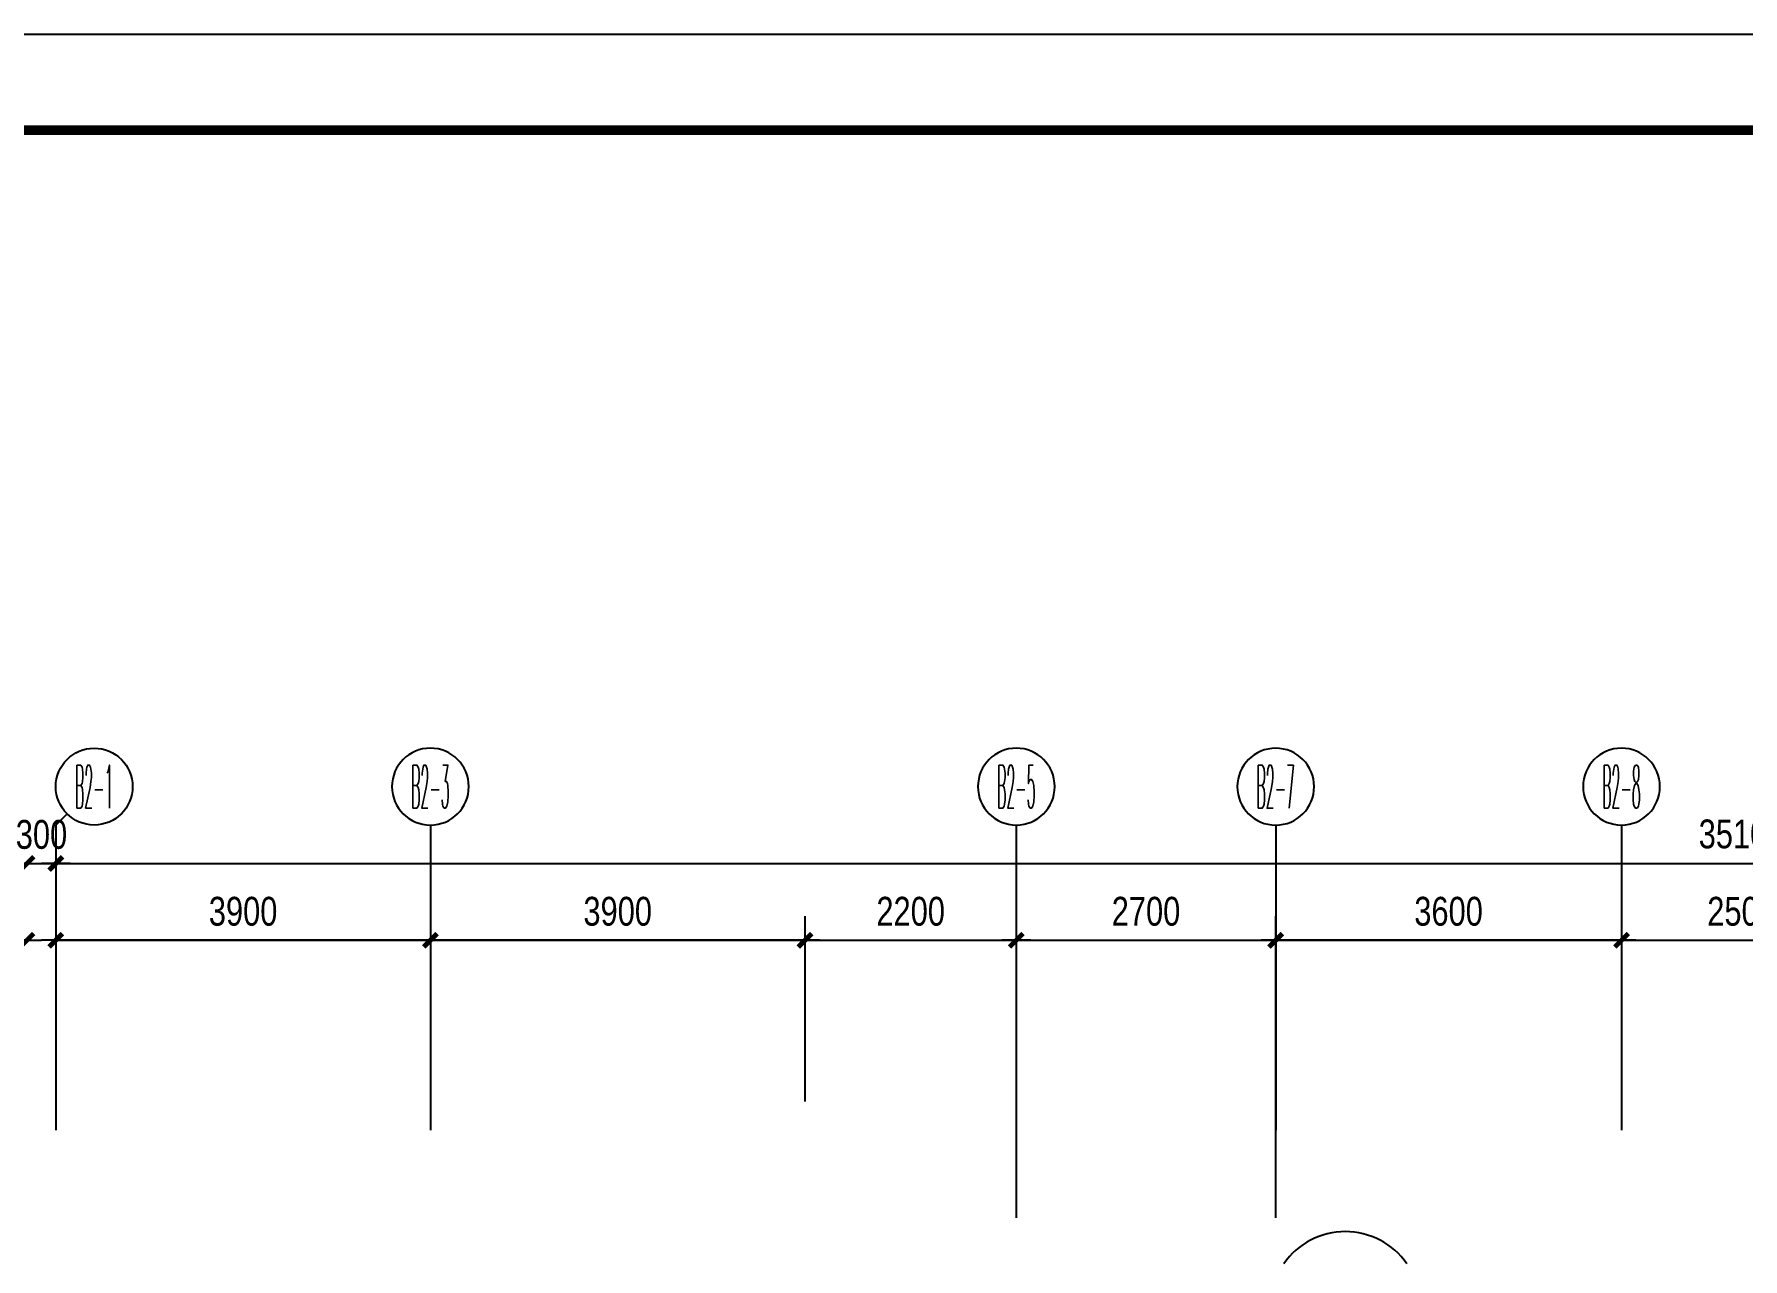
# Model space of a CAD drawing. Extents: x 51239 to 135339, y -206498 to -147098.
# Drawn here: x 94242 to 112030, y -159850 to -147098 of the extents above; entities that cross this region are included whole.
import ezdxf
from ezdxf.enums import TextEntityAlignment as Align

# ---------------------------------------------------------------- set-up
doc = ezdxf.new("R2010")
doc.units = 0
doc.header["$LTSCALE"] = 1000
doc.header["$MEASUREMENT"] = 0
doc.layers.get('0').update_dxf_attribs({"linetype": 'CONTINUOUS'})
doc.layers.get('DEFPOINTS').update_dxf_attribs({"linetype": 'CONTINUOUS'})
for name, color, linetype in [('AXIS', 7, 'CONTINUOUS'), ('AXIS_TEXT', 7, 'CONTINUOUS'), ('TK', 7, 'CONTINUOUS'), ('WINDOW', 7, 'CONTINUOUS')]:
    doc.layers.add(name, color=color, linetype=linetype)
doc.styles.add('COMPLEX', font='COMPLEX')
doc.styles.add('DIM_FONT', font='wcad.shx', dxfattribs={"width": 0.8})
doc.dimstyles.new('AXIS', dxfattribs={"dimtxt": 300, "dimasz": 1, "dimexe": 250, "dimexo": 300, "dimgap": 150, "dimtad": 1, "dimdec": 0, "dimzin": 0, "dimdsep": 46, "dimtxsty": 'DIM_FONT', "dimblk": '_DIMX', "dimcen": 0.09, "dimdle": 150, "dimse1": 1, "dimse2": 1, "dimclrt": 7, "dimadec": 0, "dimazin": 0, "dimtfac": 1, "dimtdec": 0, "dimtix": 1, "dimtmove": 2, "dimatfit": 3, "dimldrblk": '_DIMX', "dimfxl": 0, "dimtolj": 1, "dimtzin": 0, "dimarcsym": 0})

# ---------------------------------------------------------------- blocks, each defined once
blk = doc.blocks.new('_DIMX')
blk.add_line((-150, 0), (150, 0))
at = {"const_width": 50}
blk.add_lwpolyline([(-70, -70), (70, 70)], dxfattribs=at)
blk = doc.blocks.new('*D75')
at = {"color": 0, "linetype": 'ByBlock'}
blk.add_line((240920, -88372), (243418, -88372), dxfattribs=at)
at = {"layer": 'DEFPOINTS', "color": 0, "linetype": 'ByBlock'}
for p in [(243419, -88372), (240919, -90350), (243419, -90350)]:
    blk.add_point(p, dxfattribs=at)
at = {"color": 0, "linetype": 'ByBlock', "rotation": 180}
blk.add_blockref('_DIMX', (240919, -88372), dxfattribs=at)
at = {"color": 0, "linetype": 'ByBlock'}
blk.add_blockref('_DIMX', (243419, -88372), dxfattribs=at)
at = {"color": 7, "linetype": 'ByBlock', "insert": (242169, -88072), "char_height": 300, "attachment_point": 5, "style": 'DIM_FONT'}
blk.add_mtext('\\A1;2500', dxfattribs=at)
blk = doc.blocks.new('*D73')
at = {"color": 0, "linetype": 'ByBlock'}
for p, q in [((232419, -90050), (232419, -88122)), ((234619, -90165), (234619, -88122)), ((232420, -88372), (234618, -88372))]:
    blk.add_line(p, q, dxfattribs=at)
at = {"layer": 'DEFPOINTS', "color": 0, "linetype": 'ByBlock'}
for p in [(234619, -88372), (232419, -90350), (234619, -90465)]:
    blk.add_point(p, dxfattribs=at)
at = {"color": 0, "linetype": 'ByBlock', "rotation": 180}
blk.add_blockref('_DIMX', (232419, -88372), dxfattribs=at)
at = {"color": 0, "linetype": 'ByBlock'}
blk.add_blockref('_DIMX', (234619, -88372), dxfattribs=at)
at = {"color": 7, "linetype": 'ByBlock', "insert": (233519, -88072), "char_height": 300, "attachment_point": 5, "style": 'DIM_FONT'}
blk.add_mtext('\\A1;2200', dxfattribs=at)
blk = doc.blocks.new('*D63')
at = {"color": 0, "linetype": 'ByBlock'}
blk.add_line((224620, -88372), (228518, -88372), dxfattribs=at)
at = {"layer": 'DEFPOINTS', "color": 0, "linetype": 'ByBlock'}
for p in [(228519, -88372), (224619, -90350), (228519, -90350)]:
    blk.add_point(p, dxfattribs=at)
at = {"color": 0, "linetype": 'ByBlock', "rotation": 180}
blk.add_blockref('_DIMX', (224619, -88372), dxfattribs=at)
at = {"color": 0, "linetype": 'ByBlock'}
blk.add_blockref('_DIMX', (228519, -88372), dxfattribs=at)
at = {"color": 7, "linetype": 'ByBlock', "insert": (226569, -88072), "char_height": 300, "attachment_point": 5, "style": 'DIM_FONT'}
blk.add_mtext('\\A1;3900', dxfattribs=at)
blk = doc.blocks.new('*D64')
at = {"color": 0, "linetype": 'ByBlock'}
blk.add_line((228518, -88372), (224620, -88372), dxfattribs=at)
at = {"layer": 'DEFPOINTS', "color": 0, "linetype": 'ByBlock'}
for p in [(224619, -88372), (224619, -90350), (228519, -90350)]:
    blk.add_point(p, dxfattribs=at)
at = {"color": 0, "linetype": 'ByBlock', "rotation": 180}
blk.add_blockref('_DIMX', (224619, -88372), dxfattribs=at)
at = {"color": 0, "linetype": 'ByBlock'}
blk.add_blockref('_DIMX', (228519, -88372), dxfattribs=at)
at = {"color": 7, "linetype": 'ByBlock', "insert": (226569, -88072), "char_height": 300, "attachment_point": 5, "style": 'DIM_FONT'}
blk.add_mtext('\\A1;3900', dxfattribs=at)
blk = doc.blocks.new('*D67')
at = {"color": 0, "linetype": 'ByBlock'}
for p, q in [((224319, -87572), (224318, -87572)), ((224320, -87572), (224620, -87572)), ((224621, -87572), (224622, -87572))]:
    blk.add_line(p, q, dxfattribs=at)
at = {"layer": 'DEFPOINTS', "color": 0, "linetype": 'ByBlock'}
for p in [(224620, -87572), (224320, -90280), (224620, -90280)]:
    blk.add_point(p, dxfattribs=at)
at = {"color": 0, "linetype": 'ByBlock'}
blk.add_blockref('_DIMX', (224320, -87572), dxfattribs=at)
at = {"color": 0, "linetype": 'ByBlock', "rotation": 180}
blk.add_blockref('_DIMX', (224620, -87572), dxfattribs=at)
at = {"color": 7, "linetype": 'ByBlock', "insert": (224470, -87272), "char_height": 300, "attachment_point": 5, "style": 'DIM_FONT'}
blk.add_mtext('\\A1;300', dxfattribs=at)
blk = doc.blocks.new('*D70')
at = {"color": 0, "linetype": 'ByBlock'}
blk.add_line((232418, -88372), (228520, -88372), dxfattribs=at)
at = {"layer": 'DEFPOINTS', "color": 0, "linetype": 'ByBlock'}
for p in [(228519, -88372), (228519, -90350), (232419, -90350)]:
    blk.add_point(p, dxfattribs=at)
at = {"color": 0, "linetype": 'ByBlock', "rotation": 180}
blk.add_blockref('_DIMX', (228519, -88372), dxfattribs=at)
at = {"color": 0, "linetype": 'ByBlock'}
blk.add_blockref('_DIMX', (232419, -88372), dxfattribs=at)
at = {"color": 7, "linetype": 'ByBlock', "insert": (230469, -88072), "char_height": 300, "attachment_point": 5, "style": 'DIM_FONT'}
blk.add_mtext('\\A1;3900', dxfattribs=at)
blk = doc.blocks.new('*D71')
at = {"color": 0, "linetype": 'ByBlock'}
blk.add_line((228520, -88372), (232418, -88372), dxfattribs=at)
at = {"layer": 'DEFPOINTS', "color": 0, "linetype": 'ByBlock'}
for p in [(232419, -88372), (228519, -90350), (232419, -90350)]:
    blk.add_point(p, dxfattribs=at)
at = {"color": 0, "linetype": 'ByBlock', "rotation": 180}
blk.add_blockref('_DIMX', (228519, -88372), dxfattribs=at)
at = {"color": 0, "linetype": 'ByBlock'}
blk.add_blockref('_DIMX', (232419, -88372), dxfattribs=at)
at = {"color": 7, "linetype": 'ByBlock', "insert": (230469, -88072), "char_height": 300, "attachment_point": 5, "style": 'DIM_FONT'}
blk.add_mtext('\\A1;3900', dxfattribs=at)
blk = doc.blocks.new('*D72')
at = {"color": 0, "linetype": 'ByBlock'}
blk.add_line((232418, -88372), (228520, -88372), dxfattribs=at)
at = {"layer": 'DEFPOINTS', "color": 0, "linetype": 'ByBlock'}
for p in [(228519, -88372), (228519, -90350), (232419, -90350)]:
    blk.add_point(p, dxfattribs=at)
at = {"color": 0, "linetype": 'ByBlock', "rotation": 180}
blk.add_blockref('_DIMX', (228519, -88372), dxfattribs=at)
at = {"color": 0, "linetype": 'ByBlock'}
blk.add_blockref('_DIMX', (232419, -88372), dxfattribs=at)
at = {"color": 7, "linetype": 'ByBlock', "insert": (230469, -88072), "char_height": 300, "attachment_point": 5, "style": 'DIM_FONT'}
blk.add_mtext('\\A1;3900', dxfattribs=at)
blk = doc.blocks.new('*D76')
at = {"color": 0, "linetype": 'ByBlock'}
blk.add_line((237320, -88372), (240918, -88372), dxfattribs=at)
at = {"layer": 'DEFPOINTS', "color": 0, "linetype": 'ByBlock'}
for p in [(240919, -88372), (237319, -90350), (240919, -90350)]:
    blk.add_point(p, dxfattribs=at)
at = {"color": 0, "linetype": 'ByBlock', "rotation": 180}
blk.add_blockref('_DIMX', (237319, -88372), dxfattribs=at)
at = {"color": 0, "linetype": 'ByBlock'}
blk.add_blockref('_DIMX', (240919, -88372), dxfattribs=at)
at = {"color": 7, "linetype": 'ByBlock', "insert": (239119, -88072), "char_height": 300, "attachment_point": 5, "style": 'DIM_FONT'}
blk.add_mtext('\\A1;3600', dxfattribs=at)
blk = doc.blocks.new('*D77')
at = {"color": 0, "linetype": 'ByBlock'}
blk.add_line((240918, -88372), (237320, -88372), dxfattribs=at)
at = {"layer": 'DEFPOINTS', "color": 0, "linetype": 'ByBlock'}
for p in [(237319, -88372), (237319, -90350), (240919, -90350)]:
    blk.add_point(p, dxfattribs=at)
at = {"color": 0, "linetype": 'ByBlock', "rotation": 180}
blk.add_blockref('_DIMX', (237319, -88372), dxfattribs=at)
at = {"color": 0, "linetype": 'ByBlock'}
blk.add_blockref('_DIMX', (240919, -88372), dxfattribs=at)
at = {"color": 7, "linetype": 'ByBlock', "insert": (239119, -88072), "char_height": 300, "attachment_point": 5, "style": 'DIM_FONT'}
blk.add_mtext('\\A1;3600', dxfattribs=at)
blk = doc.blocks.new('*D62')
at = {"color": 0, "linetype": 'ByBlock'}
for p, q in [((234619, -91262), (234619, -88122)), ((237319, -91262), (237319, -88122)), ((234620, -88372), (237318, -88372))]:
    blk.add_line(p, q, dxfattribs=at)
at = {"layer": 'DEFPOINTS', "color": 0, "linetype": 'ByBlock'}
for p in [(237319, -88372), (234619, -91562), (237319, -91562)]:
    blk.add_point(p, dxfattribs=at)
at = {"color": 0, "linetype": 'ByBlock', "rotation": 180}
blk.add_blockref('_DIMX', (234619, -88372), dxfattribs=at)
at = {"color": 0, "linetype": 'ByBlock'}
blk.add_blockref('_DIMX', (237319, -88372), dxfattribs=at)
at = {"color": 7, "linetype": 'ByBlock', "insert": (235969, -88072), "char_height": 300, "attachment_point": 5, "style": 'DIM_FONT'}
blk.add_mtext('\\A1;2700', dxfattribs=at)
blk = doc.blocks.new('*D68')
at = {"color": 0, "linetype": 'ByBlock'}
blk.add_line((220420, -88372), (224318, -88372), dxfattribs=at)
at = {"layer": 'DEFPOINTS', "color": 0, "linetype": 'ByBlock'}
for p in [(224319, -88372), (220419, -90350), (224319, -90350)]:
    blk.add_point(p, dxfattribs=at)
at = {"color": 0, "linetype": 'ByBlock', "rotation": 180}
blk.add_blockref('_DIMX', (220419, -88372), dxfattribs=at)
at = {"color": 0, "linetype": 'ByBlock'}
blk.add_blockref('_DIMX', (224319, -88372), dxfattribs=at)
at = {"color": 7, "linetype": 'ByBlock', "insert": (222369, -88072), "char_height": 300, "attachment_point": 5, "style": 'DIM_FONT'}
blk.add_mtext('\\A1;3900', dxfattribs=at)
blk = doc.blocks.new('*D69')
at = {"color": 0, "linetype": 'ByBlock'}
blk.add_line((224318, -88372), (220420, -88372), dxfattribs=at)
at = {"layer": 'DEFPOINTS', "color": 0, "linetype": 'ByBlock'}
for p in [(220419, -88372), (220419, -90350), (224319, -90350)]:
    blk.add_point(p, dxfattribs=at)
at = {"color": 0, "linetype": 'ByBlock'}
for p, rotation in [((220419, -88372), 180.0000000000052), ((224319, -88372), 5.115907697472721e-12)]:
    blk.add_blockref('_DIMX', p, dxfattribs=dict(at, rotation=rotation))
at = {"color": 7, "linetype": 'ByBlock', "insert": (222369, -88072), "char_height": 300, "attachment_point": 5, "style": 'DIM_FONT'}
blk.add_mtext('\\A1;3900', dxfattribs=at)
blk = doc.blocks.new('*D41')
at = {"color": 0, "linetype": 'ByBlock'}
blk.add_line((224620, -87572), (259718, -87572), dxfattribs=at)
at = {"layer": 'DEFPOINTS', "color": 0, "linetype": 'ByBlock'}
for p in [(259719, -87572), (224619, -90350), (259719, -90350)]:
    blk.add_point(p, dxfattribs=at)
at = {"color": 0, "linetype": 'ByBlock', "rotation": 180}
blk.add_blockref('_DIMX', (224619, -87572), dxfattribs=at)
at = {"color": 0, "linetype": 'ByBlock'}
blk.add_blockref('_DIMX', (259719, -87572), dxfattribs=at)
at = {"color": 7, "linetype": 'ByBlock', "insert": (242169, -87267), "char_height": 300, "attachment_point": 5, "style": 'DIM_FONT'}
blk.add_mtext('\\A1;35100', dxfattribs=at)
blk = doc.blocks.new('*D16')
at = {"color": 0, "linetype": 'ByBlock'}
blk.add_line((224318, -87572), (189220, -87572), dxfattribs=at)
at = {"layer": 'DEFPOINTS', "color": 0, "linetype": 'ByBlock'}
for p in [(189219, -87572), (189219, -90350), (224319, -90350)]:
    blk.add_point(p, dxfattribs=at)
at = {"color": 0, "linetype": 'ByBlock', "rotation": 180}
blk.add_blockref('_DIMX', (189219, -87572), dxfattribs=at)
at = {"color": 0, "linetype": 'ByBlock'}
blk.add_blockref('_DIMX', (224319, -87572), dxfattribs=at)
at = {"color": 7, "linetype": 'ByBlock', "insert": (206769, -87267), "char_height": 300, "attachment_point": 5, "style": 'DIM_FONT'}
blk.add_mtext('\\A1;35100', dxfattribs=at)
blk = doc.blocks.new('_AXISO2')
blk.add_line((0.354, 0.146), (0.5, 0))
blk.add_circle((0, 0.5), 0.5)
at = {"layer": 'AXIS_TEXT', "style": 'COMPLEX', "width": 1.041667}
blk.add_attdef('A', text='', height=0.56, dxfattribs=at).set_placement((-0.25, 0.22), (0.25, 0.22), align=Align.FIT)
blk = doc.blocks.new('_AXISO')
blk.add_circle((0, 0), 0.5)
at = {"layer": 'AXIS_TEXT', "style": 'COMPLEX', "width": 1.041667}
blk.add_attdef('A', text='', height=0.56, dxfattribs=at).set_placement((-0.25, -0.28), (0.25, -0.28), align=Align.FIT)

msp = doc.modelspace()

# ---------------------------------------------------------------- linework, layer by layer
at = {"layer": 'AXIS'}
for p, q in [((94466.7, -155333.1), (94466.7, -158510.6)), ((98366.7, -155333.1), (98366.7, -158510.6)), ((104466.7, -155333.1), (104466.7, -158510.6)), ((107167.2, -155333.6), (107167.2, -158511.1)), ((110766.7, -155333.1), (110766.7, -158510.6))]:
    msp.add_line(p, q, dxfattribs=at)
at = {"layer": 'TK'}
msp.add_lwpolyline([(51238.8, -206498.3), (51238.8, -147098.3), (135338.8, -147098.3), (135338.8, -206498.3)], close=True, dxfattribs=at)
at = {"layer": 'TK', "const_width": 100}
msp.add_lwpolyline([(53738.8, -205498.3), (134338.8, -205498.3), (134338.8, -148098.3), (53738.8, -148098.3)], close=True, dxfattribs=at)
at = {"layer": 'WINDOW'}
msp.add_arc((107891.7, -160347.8), 781.1, 34.82906, 145.17094, dxfattribs=at)

# ---------------------------------------------------------------- block references
at = {"layer": 'AXIS'}
ref = msp.add_blockref('_AXISO2', (94466.7, -154933.1), dxfattribs=dict(at, xscale=800, yscale=800, zscale=800, rotation=270))
ref.add_attrib('A', 'B2-1', dxfattribs={"layer": 'AXIS_TEXT', "height": 448, "style": 'COMPLEX', "width": 0.243506}).set_placement((94666.7, -155157.1), (95066.7, -155157.1), align=Align.FIT)
ref = msp.add_blockref('_AXISO', (98366.7, -154933.1), dxfattribs=dict(at, xscale=-800, yscale=800, zscale=800, rotation=180))
ref.add_attrib('A', 'B2-3', dxfattribs={"layer": 'AXIS_TEXT', "height": 448, "style": 'COMPLEX', "width": 0.228659}).set_placement((98166.7, -155157.1), (98566.7, -155157.1), align=Align.FIT)
ref = msp.add_blockref('_AXISO', (104466.7, -154933.1), dxfattribs=dict(at, xscale=-800, yscale=800, zscale=800, rotation=180))
ref.add_attrib('A', 'B2-5', dxfattribs={"layer": 'AXIS_TEXT', "height": 448, "style": 'COMPLEX', "width": 0.228659}).set_placement((104266.7, -155157.1), (104666.7, -155157.1), align=Align.FIT)
ref = msp.add_blockref('_AXISO', (107167.2, -154933.6), dxfattribs=dict(at, xscale=-800, yscale=800, zscale=800, rotation=180))
ref.add_attrib('A', 'B2-7', dxfattribs={"layer": 'AXIS_TEXT', "height": 448, "style": 'COMPLEX', "width": 0.228659}).set_placement((106967.2, -155157.6), (107367.2, -155157.6), align=Align.FIT)
ref = msp.add_blockref('_AXISO', (110766.7, -154933.1), dxfattribs=dict(at, xscale=-800, yscale=800, zscale=800, rotation=180))
ref.add_attrib('A', 'B2-8', dxfattribs={"layer": 'AXIS_TEXT', "height": 448, "style": 'COMPLEX', "width": 0.228659}).set_placement((110566.7, -155157.1), (110966.7, -155157.1), align=Align.FIT)

# ---------------------------------------------------------------- dimensions: what is measured, and where the dimension line sits
for p1, p2, distance, picture, middle in [((94166.7, -158510.6), (59066.7, -158510.6), -2777.5, '*D16', (76616.7, -155427.6)), ((94466.7, -158510.6), (129566.7, -158510.6), 2777.5, '*D41', (112016.7, -155427.6)), ((94166.7, -158510.6), (90266.7, -158510.6), -1977.5, '*D69', (92216.7, -156233.1)), ((94466.7, -158510.6), (98366.7, -158510.6), 1977.5, '*D63', (96416.7, -156233.1))]:
    dim = msp.add_aligned_dim(p1=p1, p2=p2, distance=distance, dimstyle='AXIS', dxfattribs=at)
    dim.commit()
    dim.dimension.update_dxf_attribs({"geometry": picture, "text_midpoint": middle, "insert": (-130152.2, -68161)})
dim = msp.add_linear_dim(base=(94467.7, -155733.1), p1=(94167.7, -158440.6), p2=(94467.7, -158440.6), dimstyle='AXIS', dxfattribs=at)
dim.commit()
dim.dimension.update_dxf_attribs({"geometry": '*D67', "text_midpoint": (94317.7, -155433.1), "insert": (-130152.2, -68161)})
for base, p1, p2, picture, middle in [((94166.7, -156533.1), (90266.7, -158510.6), (94166.7, -158510.6), '*D68', (92216.7, -156233.1)), ((94466.7, -156533.1), (98366.7, -158510.6), (94466.7, -158510.6), '*D64', (96416.7, -156233.1)), ((98366.7, -156533.1), (102266.7, -158510.6), (98366.7, -158510.6), '*D70', (100316.7, -156233.1)), ((102266.7, -156533.1), (98366.7, -158510.6), (102266.7, -158510.6), '*D71', (100316.7, -156233.1)), ((98366.7, -156533.1), (102266.7, -158510.6), (98366.7, -158510.6), '*D72', (100316.7, -156233.1)), ((110766.7, -156533.1), (107166.7, -158510.6), (110766.7, -158510.6), '*D76', (108966.7, -156233.1)), ((107166.7, -156533.1), (110766.7, -158510.6), (107166.7, -158510.6), '*D77', (108966.7, -156233.1)), ((113266.7, -156533.1), (110766.7, -158510.6), (113266.7, -158510.6), '*D75', (112016.7, -156233.1))]:
    dim = msp.add_linear_dim(base=base, p1=p1, p2=p2, angle=180, dimstyle='AXIS', override={"dimse1": 1}, dxfattribs=at)
    dim.commit()
    dim.dimension.update_dxf_attribs({"geometry": picture, "text_midpoint": middle, "insert": (-130152.2, -68161)})
for base, p1, p2, picture, middle in [((104466.7, -156533.1), (102266.7, -158510.6), (104466.7, -158625.7), '*D73', (103366.7, -156233.1)), ((107166.7, -156533.1), (104466.7, -159722.7), (107166.7, -159722.7), '*D62', (105816.7, -156233.1))]:
    dim = msp.add_linear_dim(base=base, p1=p1, p2=p2, dimstyle='AXIS', override={"dimsah": 1, "dimse1": 0, "dimse2": 0}, dxfattribs=at)
    dim.commit()
    dim.dimension.update_dxf_attribs({"geometry": picture, "text_midpoint": middle, "insert": (-130152.2, -68161)})

doc.saveas('drawing.dxf')
